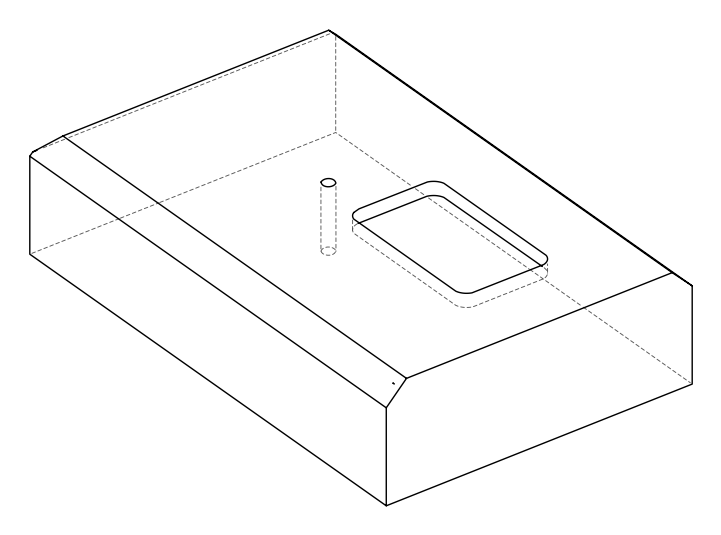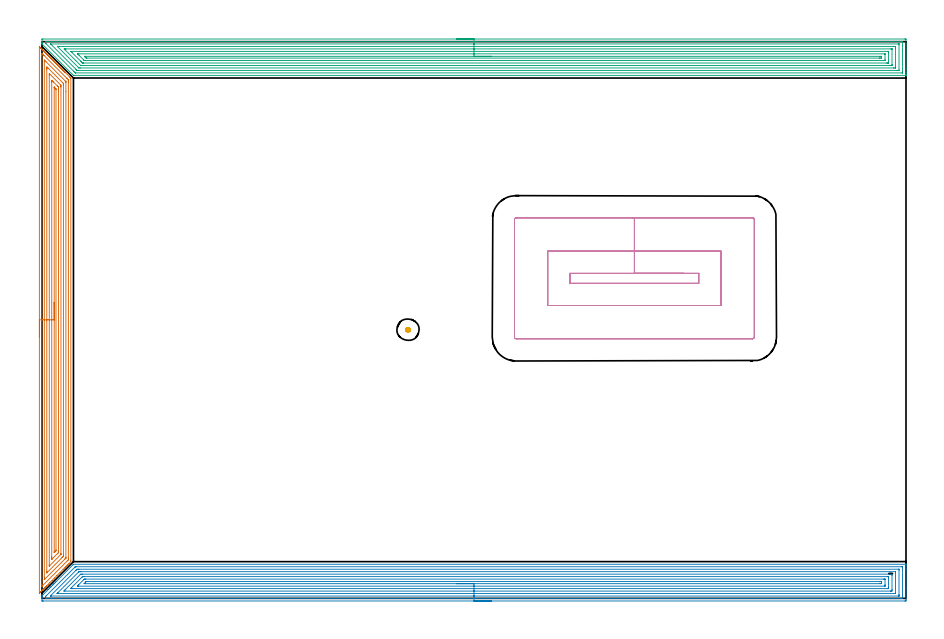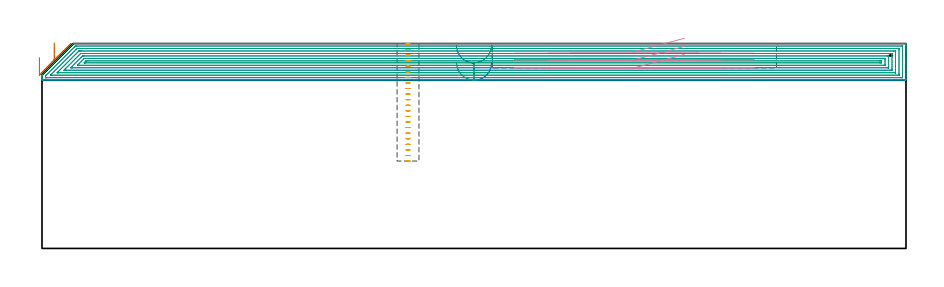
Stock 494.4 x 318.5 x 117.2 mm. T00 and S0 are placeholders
(PLAN: 5 operations, 2 tool changes, 86.2 min)
(1 AREA_MILL | FG_CHAMFER_SURFACE | UGT0205_001 | 16.78 min | 51379 mm3)
(2 AREA_MILL_1 | FG_CHAMFER_SURFACE_1 | UGT0205_001 | 31.44 min | 106675 mm3)
(3 AREA_MILL_2 | FG_CHAMFER_SURFACE_2 | UGT0205_001 | 31.41 min | 104621 mm3)
(4 MILL_RECTANGULAR_POCKET | POCKET_RECTANGULAR_STRAIGHT | UGT0201_109 | Follow Part, ap 6.35, ae 75% | 5.54 min | 211618 mm3)
(5 MILL_BLIND_HOLE_FROM_SOLID_MATERIAL | STEP1POCKET | NXT0201_010 | Spiral | 1.05 min | 8200 mm3)
(TOOL UGT0205_001 | Chamfer Mill 20 x 3 x 45 deg. | D20 FL50 Z2)
(TOOL UGT0201_109 | End Mill 25.4 mm | D25.4 FL25 Z2)
(TOOL NXT0201_010 | ENDMILL 10mm [2P460-1000-NA 1630] | D10 FL30 Z6)
(OP 1 AREA_MILL)
G17 G21 G94 G90
T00 M6
G54
G17 G0 G90 X-1.5 Y149.35 S1061 M3
G43 Z127.2 H0
Z109.2
G94 G1 Y149.388 Z108.328 F250.
Y149.502 Z107.463
Y149.691 Z106.612
Y149.953 Z105.78
Y150.287 Z104.974
Y150.69 Z104.2
Y151.159 Z103.464
Y151.69 Z102.772
Y152.279 Z102.129
Y152.922 Z101.54
Y153.614 Z101.008
Y154.35 Z100.54
Y155.124 Z100.137
Y155.93 Z99.803
Y156.762 Z99.541
Y157.614 Z99.352
Y158.479 Z99.238
Y159.35 Z99.2
Y315.466
X-1.497 Y315.689 Z99.201
X-1.496 Y315.69 Z99.202
X-1.488 Y315.689 Z99.21
X-1.094 Y315.294 Z99.605
X-0.944 Y315.146 Z99.752
X-0.893 Y315.094 Z99.806
X-0.7 Y314.901 Z99.999
X-0.648 Y314.85 Z100.049
X-0.596 Y314.796 Z100.103
X-0.405 Y314.606 Z100.294
X-0.352 Y314.553 Z100.345
X-0.298 Y314.499 Z100.401
X-0.11 Y314.31 Z100.589
X-0.056 Y314.257 Z100.641
X-0.001 Y314.201 Z100.698
X0.185 Y314.015 Z100.884
X0.241 Y313.961 Z100.937
X0.297 Y313.904 Z100.996
X0.48 Y313.72 Z101.179
X0.537 Y313.665 Z101.234
X0.594 Y313.606 Z101.293
X0.775 Y313.425 Z101.474
X0.833 Y313.368 Z101.53
X0.892 Y313.309 Z101.591
X1.07 Y313.13 Z101.769
X1.13 Y313.072 Z101.826
X1.189 Y313.011 Z101.888
X1.366 Y312.835 Z102.065
X1.426 Y312.776 Z102.123
X1.487 Y312.714 Z102.186
X1.661 Y312.54 Z102.36
X1.722 Y312.479 Z102.419
X1.784 Y312.416 Z102.483
X1.956 Y312.245 Z102.655
X2.018 Y312.183 Z102.715
X2.082 Y312.119 Z102.781
X2.251 Y311.95 Z102.95
X2.315 Y311.887 Z103.011
X2.379 Y311.821 Z103.078
X2.546 Y311.654 Z103.245
X2.611 Y311.591 Z103.308
X2.677 Y311.524 Z103.376
X2.841 Y311.359 Z103.54
X2.907 Y311.294 Z103.604
X2.974 Y311.226 Z103.673
X3.136 Y311.064 Z103.835
X3.204 Y310.998 Z103.9
X3.272 Y310.929 Z103.971
X3.431 Y310.769 Z104.13
X3.5 Y310.702 Z104.196
X3.569 Y310.631 Z104.268
X3.726 Y310.474 Z104.425
X3.796 Y310.405 Z104.493
X3.867 Y310.334 Z104.566
X4.022 Y310.179 Z104.721
X4.093 Y310.109 Z104.789
X4.164 Y310.036 Z104.863
X4.317 Y309.884 Z105.016
X4.389 Y309.813 Z105.085
X4.462 Y309.739 Z105.161
X4.612 Y309.589 Z105.311
X4.685 Y309.517 Z105.381
X4.759 Y309.441 Z105.458
X4.907 Y309.294 Z105.606
X4.981 Y309.22 Z105.678
X5.057 Y309.144 Z105.756
X5.202 Y308.998 Z105.901
X5.278 Y308.924 Z105.974
X5.354 Y308.846 Z106.053
X5.497 Y308.703 Z106.196
X5.574 Y308.628 Z106.27
X5.652 Y308.549 Z106.351
X5.792 Y308.408 Z106.491
X5.87 Y308.331 Z106.567
X5.949 Y308.251 Z106.648
X6.087 Y308.113 Z106.786
X6.167 Y308.035 Z106.863
X6.247 Y307.954 Z106.946
X6.382 Y307.818 Z107.082
X6.463 Y307.739 Z107.159
X6.544 Y307.656 Z107.243
X6.677 Y307.523 Z107.377
X6.759 Y307.442 Z107.455
X6.842 Y307.359 Z107.541
X6.973 Y307.228 Z107.672
X7.056 Y307.146 Z107.752
X7.139 Y307.061 Z107.838
X7.268 Y306.933 Z107.967
X7.352 Y306.85 Z108.048
X7.437 Y306.764 Z108.136
X7.563 Y306.638 Z108.262
X7.648 Y306.554 Z108.344
X7.734 Y306.466 Z108.433
X7.858 Y306.342 Z108.557
X7.944 Y306.257 Z108.641
X8.032 Y306.169 Z108.731
X8.153 Y306.047 Z108.852
X8.241 Y305.961 Z108.937
X8.329 Y305.871 Z109.028
X8.448 Y305.752 Z109.147
X8.537 Y305.665 Z109.233
X8.627 Y305.574 Z109.326
X8.743 Y305.457 Z109.443
X8.833 Y305.368 Z109.529
X8.924 Y305.276 Z109.623
X9.038 Y305.162 Z109.738
X9.13 Y305.072 Z109.826
X9.222 Y304.979 Z109.921
X9.333 Y304.867 Z110.033
X9.426 Y304.776 Z110.122
X9.519 Y304.681 Z110.219
X9.629 Y304.572 Z110.328
X9.722 Y304.48 Z110.418
X9.817 Y304.384 Z110.516
X9.924 Y304.277 Z110.623
X10.019 Y304.183 Z110.715
X10.114 Y304.086 Z110.814
X10.219 Y303.981 Z110.918
X10.315 Y303.887 Z111.011
X10.412 Y303.789 Z111.111
X10.514 Y303.686 Z111.213
X10.611 Y303.591 Z111.307
X10.709 Y303.491 Z111.409
X10.809 Y303.391 Z111.508
X10.907 Y303.294 Z111.603
X11.007 Y303.194 Z111.706
X11.104 Y303.096 Z111.804
X11.204 Y302.998 Z111.9
X11.304 Y302.896 Z112.004
X11.399 Y302.801 Z112.099
X11.5 Y302.702 Z112.196
X11.602 Y302.599 Z112.301
X11.694 Y302.506 Z112.394
X11.796 Y302.405 Z112.492
X11.899 Y302.301 Z112.599
X11.989 Y302.211 Z112.689
X12.093 Y302.109 Z112.789
X12.197 Y302.004 Z112.896
X12.285 Y301.916 Z112.984
X12.389 Y301.813 Z113.085
X12.494 Y301.706 Z113.194
X12.58 Y301.62 Z113.279
X12.685 Y301.517 Z113.381
X12.792 Y301.409 Z113.491
X12.875 Y301.325 Z113.574
X12.981 Y301.22 Z113.678
X13.089 Y301.111 Z113.789
X13.17 Y301.03 Z113.87
X13.278 Y300.924 Z113.974
X15.944 Y298.257 Z116.641
X16.065 Y298.136 Z116.763
X16.389 Y297.812 Z117.087
X16.409 Y297.791 Z117.106
X16.506 Y297.687 Z117.193
X16.5 Y297.25 Z117.2
Y21.448
X16.506 Y21.013 Z117.193
X16.409 Y20.908 Z117.106
X15.526 Y20.026 Z116.225
X15.173 Y19.672 Z115.87
X14.622 Y19.122 Z115.322
X14.281 Y18.779 Z114.977
X13.719 Y18.219 Z114.418
X13.388 Y17.887 Z114.084
X12.815 Y17.315 Z113.515
X12.093 Y16.592 Z112.792
X10.315 Y14.814 Z111.014
X8.537 Y13.037 Z109.236
X7.139 Y11.639 Z107.839
X5.801 Y10.3 Z106.5
X4.462 Y8.961 Z105.161
X3.569 Y8.069 Z104.268
X2.677 Y7.176 Z103.376
X2.611 Y7.109 Z103.308
X2.546 Y7.045 Z103.245
X2.379 Y6.879 Z103.078
X2.315 Y6.813 Z103.011
X2.251 Y6.75 Z102.95
X2.082 Y6.581 Z102.781
X2.018 Y6.517 Z102.715
X1.956 Y6.455 Z102.655
X1.784 Y6.284 Z102.483
X1.722 Y6.221 Z102.419
X1.661 Y6.16 Z102.36
X1.487 Y5.986 Z102.186
X1.426 Y5.924 Z102.122
X1.365 Y5.865 Z102.064
X1.189 Y5.689 Z101.888
X1.13 Y5.628 Z101.826
X1.07 Y5.57 Z101.769
X0.892 Y5.391 Z101.591
X0.833 Y5.332 Z101.53
X0.775 Y5.275 Z101.474
X0.594 Y5.094 Z101.293
X0.537 Y5.036 Z101.234
X0.48 Y4.98 Z101.179
X0.297 Y4.796 Z100.996
X0.241 Y4.739 Z100.937
X0.185 Y4.685 Z100.884
X-0.001 Y4.499 Z100.698
X-0.056 Y4.443 Z100.641
X-0.11 Y4.389 Z100.589
X-0.298 Y4.201 Z100.401
X-0.352 Y4.147 Z100.345
X-0.405 Y4.094 Z100.294
X-0.596 Y3.904 Z100.103
X-0.648 Y3.85 Z100.049
X-0.7 Y3.799 Z99.999
X-0.893 Y3.606 Z99.806
X-0.944 Y3.554 Z99.752
X-1.095 Y3.405 Z99.605
X-1.191 Y3.309 Z99.509
X-1.389 Y3.11 Z99.309
X-1.489 Y3.011 Z99.209
X-1.496 Y3.01 Z99.202
X-1.499 Y3.011 Z99.199
X-1.5 Y3.234 Z99.2
Y159.35
X-0.086 Z100.614
Y310.631
X-0.084 Y311.524 Z100.616
X-0.083 Y311.551 Z100.617
X-0.056 Y311.794 Z100.644
X0.223 Y311.524 Z100.923
X0.833 Y310.917 Z101.533
X1.119 Y310.631 Z101.819
X14.167 Y297.583 Z114.867
X14.505 Y297.243 Z115.205
X15.056 Y296.683 Z115.756
X15.083 Y296.351 Z115.783
X15.084 Y296.322 Z115.784
X15.086 Y295.458 Z115.786
Y23.242
X15.084 Y22.349 Z115.784
X15.083 Y22.321 Z115.783
X15.056 Y22.017 Z115.756
X14.779 Y21.734 Z115.479
X14.507 Y21.457 Z115.207
X0.226 Y7.176 Z100.926
X0.083 Y7.038 Z100.783
X-0.056 Y6.906 Z100.644
X-0.082 Y7.176 Z100.618
X-0.084 Y7.205 Z100.616
X-0.086 Y8.069 Z100.614
Y159.35
X1.328 Z102.028
X1.329 Y307.061 Z102.029
Y307.456
X1.333 Y307.954 Z102.033
X1.343 Z102.043
X1.722 Y307.578 Z102.422
X2.24 Y307.061 Z102.94
X13.278 Y296.022 Z113.978
X13.558 Y295.739 Z114.258
X13.627 Y295.666 Z114.327
X13.659 Y295.63 Z114.359
X13.664 Y295.589 Z114.364
X13.667 Y295.458 Z114.367
X13.67 Y295.064 Z114.37
X13.671 Y289.945 Z114.371
Y23.242
X13.669 Y23.143 Z114.369
X13.666 Y23.095 Z114.366
X13.663 Y23.075 Z114.363
X13.65 Y23.058 Z114.35
X13.558 Y22.961 Z114.258
X13.278 Y22.677 Z113.978
X13.114 Y22.513 Z113.814
X1.535 Y10.934 Z102.235
X1.346 Y10.746 Z102.046
X1.34 Z102.04
X1.335 Z102.035
X1.334 Y10.764 Z102.034
X1.33 Y11.141 Z102.03
X1.329 Y11.639 Z102.029
X1.328 Y12.034 Z102.028
Y159.35
X2.743 Z103.443
Y302.599
X2.744 Y303.358 Z103.444
X2.746 Y303.491 Z103.446
X2.757 Y304.082 Z103.457
X3.359 Y303.491 Z104.059
X3.5 Y303.351 Z104.2
X12.088 Y294.762 Z112.788
X12.185 Y294.661 Z112.885
X12.232 Y294.609 Z112.932
X12.25 Y294.586 Z112.95
X12.257 Y293.673 Z112.957
Y25.027
X12.253 Y24.271 Z112.953
X12.25 Y24.134 Z112.95
X11.886 Y23.747 Z112.586
X11.393 Y23.242 Z112.093
X2.851 Y14.701 Z103.551
X2.794 Y14.645 Z103.494
X2.754 Y14.61 Z103.454
X2.749 Y14.609 Z103.449
X2.747 Y14.613 Z103.447
X2.745 Y14.649 Z103.445
X2.743 Y15.077 Z103.443
Y15.209
Y159.35
X4.157 Z104.857
Y299.261
X4.158 Y299.921 Z104.858
X4.16 Y300.15 Z104.86
X4.163 Y300.214 Z104.863
X4.295 Y300.098 Z104.995
X4.389 Y300.011 Z105.089
X4.481 Y299.921 Z105.181
X10.611 Y293.79 Z111.311
X10.725 Y293.673 Z111.425
X10.836 Y293.552 Z111.536
X10.839 Y293.445 Z111.539
X10.842 Y292.781 Z111.542
X10.843 Y292.548 Z111.543
Y25.686
X10.841 Y25.357 Z111.541
X10.838 Y25.192 Z111.538
X10.836 Y25.155 Z111.536
X10.81 Y25.12 Z111.51
X10.727 Y25.027 Z111.427
X4.343 Y18.641 Z105.043
X4.251 Y18.552 Z104.951
X4.189 Y18.497 Z104.889
X4.161 Y18.475 Z104.861
Y18.481
X4.158 Y18.546 Z104.858
X4.157 Y18.779 Z104.857
Y19.012
Y159.35
X5.571 Z106.271
X5.572 Y295.458 Z106.272
X5.574 Y296.053 Z106.274
X5.578 Y296.351 Z106.278
X5.581 Y296.36 Z106.281
X5.597 Y296.351 Z106.297
X6.167 Y295.785 Z106.867
X6.494 Y295.458 Z107.194
X8.833 Y293.119 Z109.533
X9.171 Y292.781 Z109.871
X9.283 Y292.665 Z109.983
X9.372 Y292.57 Z110.072
X9.422 Y292.514 Z110.122
X9.423 Y292.481 Z110.123
X9.427 Y292.185 Z110.127
X9.428 Y291.888 Z110.128
X9.429 Y291.29 Z110.129
Y27.106
X9.428 Y26.812 Z110.128
X9.424 Y26.219 Z110.124
X9.422 Y26.182 Z110.122
X9.405 Y26.161 Z110.105
X9.354 Y26.106 Z110.054
X9.171 Y25.919 Z109.871
X5.884 Y22.633 Z106.584
X5.599 Y22.349 Z106.299
X5.592 Z106.292
X5.578 Z106.278
X5.577 Y22.394 Z106.277
X5.572 Y22.946 Z106.272
X5.571 Y23.242 Z106.271
Y23.84
Y159.35
X6.985 Z107.685
Y292.03
X6.986 Y292.171 Z107.686
X6.991 Y292.453 Z107.691
X6.994 Y292.502 Z107.694
X6.997 Y292.5 Z107.697
X7.018 Y292.483 Z107.718
X7.056 Y292.447 Z107.756
X7.613 Y291.888 Z108.313
X7.944 Y291.551 Z108.644
X8.007 Y291.483 Z108.707
X8.012 Y291.207 Z108.712
X8.014 Y291.066 Z108.714
Y27.634
X8.013 Y27.563 Z108.713
X8.009 Y27.423 Z108.709
X8. Y27.209 Z108.7
X7.944 Y27.148 Z108.644
X7.779 Y26.978 Z108.479
X7.615 Y26.812 Z108.315
X7.334 Y26.532 Z108.034
X7.056 Y26.255 Z107.756
X7.014 Y26.218 Z107.714
X6.998 Y26.204 Z107.698
X6.992 Y26.318 Z107.692
X6.987 Y26.6 Z107.687
X6.986 Y26.741 Z107.686
X6.985 Y159.35 Z107.685
Y160.222 Z107.723
Y161.087 Z107.837
Y161.938 Z108.026
Y162.77 Z108.288
Y163.576 Z108.622
Y164.35 Z109.025
Y165.086 Z109.494
Y165.778 Z110.025
Y166.421 Z110.614
Y167.011 Z111.257
Y167.542 Z111.949
Y168.01 Z112.685
Y168.413 Z113.459
Y168.747 Z114.265
Y169.009 Z115.097
Y169.198 Z115.949
Y169.312 Z116.814
Y169.35 Z117.685
G0 Z127.2
M5
M2
(OP 2 AREA_MILL_1)
G17 G21 G94 G90
T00 M6
G54
G17 G0 G90 X257.15 Y-1.5 S1061 M3
G43 Z127.2 H0
Z106.2
G94 G1 X257.112 Z105.328 F250.
X256.998 Z104.463
X256.809 Z103.612
X256.547 Z102.78
X256.213 Z101.974
X255.81 Z101.2
X255.341 Z100.464
X254.81 Z99.772
X254.221 Z99.129
X253.578 Z98.54
X252.886 Z98.008
X252.15 Z97.54
X251.376 Z97.137
X250.57 Z96.803
X249.738 Z96.541
X248.886 Z96.352
X248.022 Z96.238
X247.15 Z96.2
X0.616
X0.374 Y-1.498 Z96.202
X0.003 Y-1.491 Z96.205
X0. Y-1.43 Z96.267
Y-0.219 Z97.477
Y0.449 Z98.148
Y0.87 Z98.569
X0.01 Y1.503 Z99.201
X0.04 Y1.537 Z99.236
X0.17 Y1.67 Z99.369
X0.308 Y1.808 Z99.507
X3.423 Y4.923 Z102.623
X3.548 Y5.049 Z102.746
X3.594 Y5.095 Z102.793
X4.259 Y5.759 Z103.458
X4.426 Y5.927 Z103.624
X5.094 Y6.594 Z104.294
X5.303 Y6.805 Z104.501
X5.929 Y7.429 Z105.129
X5.976 Y7.476 Z105.175
X6.181 Y7.683 Z105.379
X6.764 Y8.264 Z105.964
X6.869 Y8.37 Z106.068
X7.059 Y8.561 Z106.257
X7.599 Y9.099 Z106.799
X7.937 Y9.439 Z107.135
X17.68 Y19.18 Z116.88
X17.977 Y19.476 Z117.174
X18.005 Y19.494 Z117.192
X18.035 Y19.5 Z117.2
X494.13
X494.29 Y19.498 Z117.189
X494.298 Y19.349 Z117.041
X494.3 Y19.193 Z116.893
Y18.887 Z116.586
Y18.219 Z115.914
Y17.007 Z114.704
Y16.463 Z114.157
Y5.624 Z103.321
Y-0.491 Z97.206
X494.295 Y-1.097 Z96.6
X494.29 Y-1.492 Z96.205
X494.09 Y-1.496 Z96.202
X493.683 Y-1.5 Z96.2
X247.15
Y-0.086 Z97.614
X2.403 Y-0.085 Z97.615
X2.266 Y-0.084 Z97.616
X2.047 Y-0.079 Z97.621
X2.009 Y-0.071 Z97.629
X2.005 Y-0.042 Z97.658
X2.002 Y-0.011 Z97.689
X2.001 Y0.177 Z97.877
X2.004 Y0.659 Z98.359
X2.009 Y1.047 Z98.747
X2.403 Y1.453 Z99.153
X2.445 Y1.495 Z99.195
X18.481 Y17.532 Z115.232
X18.831 Y17.876 Z115.576
X19.017 Y18.055 Z115.755
X19.048 Y18.079 Z115.779
X19.091 Y18.082 Z115.782
X19.185 Y18.084 Z115.784
X19.374 Y18.086 Z115.786
X19.51
X491.897 Y18.085 Z115.785
X492.034 Y18.084 Z115.784
X492.253 Y18.079 Z115.779
X492.291 Y18.071 Z115.771
X492.295 Y18.042 Z115.742
X492.298 Y18.011 Z115.711
X492.3 Y17.823 Z115.523
Y1.141 Z98.841
X492.297 Y0.659 Z98.359
X492.291 Y0.272 Z97.972
X492.266 Y-0.079 Z97.621
X491.897 Y-0.084 Z97.616
X491.761 Y-0.085 Z97.615
X247.15 Y-0.086 Z97.614
Y1.328 Z99.028
X5.294 Y1.329 Z99.029
X5.083 Y1.33 Z99.03
X4.871 Y1.333 Z99.033
X4.748 Y1.335 Z99.035
X4.868 Y1.464 Z99.164
X4.938 Y1.537 Z99.237
X19.374 Y15.975 Z113.675
X19.621 Y16.22 Z113.92
X19.868 Y16.463 Z114.163
X20.069 Y16.658 Z114.358
X20.268 Y16.665 Z114.365
X20.95 Y16.67 Z114.37
X21.161 Y16.671 Z114.371
X490.181
X490.238 Y16.67 Z114.37
X490.274 Y16.667 Z114.367
X490.288 Y16.665 Z114.365
X490.29 Y16.648 Z114.348
X490.297 Y16.463 Z114.163
X490.299 Y16.277 Z113.977
X490.3 Y2.229 Z99.929
X490.297 Y1.537 Z99.237
X490.293 Y1.357 Z99.057
X490.287 Y1.335 Z99.035
X490.269 Y1.333 Z99.033
X490.217 Y1.33 Z99.03
X490.111 Y1.329 Z99.029
X247.15 Y1.328 Z99.028
Y2.743 Z100.443
X9.549
X9.214 Y2.744 Z100.444
X8.736 Y2.748 Z100.448
X8.656 Y2.75 Z100.45
X8.646 Y2.786 Z100.486
X8.656 Y2.802 Z100.502
X8.901 Y3.052 Z100.752
X9.142 Y3.293 Z100.993
X20.856 Y15.007 Z112.707
X20.959 Y15.107 Z112.807
X21.043 Y15.187 Z112.887
X21.098 Y15.238 Z112.938
X21.161 Y15.25 Z112.95
X21.498 Y15.254 Z112.954
X22.054 Y15.257 Z112.957
X22.388
X488.162
X488.239 Y15.255 Z112.955
X488.274 Y15.253 Z112.953
X488.289 Y15.251 Z112.951
X488.291 Y15.233 Z112.933
X488.295 Y15.133 Z112.833
X488.3 Y14.731 Z112.431
Y3.293 Z100.993
X488.297 Y2.866 Z100.566
X488.293 Y2.76 Z100.46
X488.29 Y2.751 Z100.451
X488.282 Y2.749 Z100.449
X488.245 Y2.745 Z100.445
X488.177 Y2.743 Z100.443
X247.15
Y4.157 Z101.857
X13.122
X12.481 Y4.171 Z101.871
X12.795 Y4.492 Z102.192
X13.122 Y4.823 Z102.523
X22.054 Y13.755 Z111.455
X22.093 Y13.79 Z111.49
X22.139 Y13.829 Z111.529
X22.933 Y13.843 Z111.543
X22.947
X485.644
X486.29 Y13.829 Z111.529
X486.299 Y13.186 Z110.886
Y5.049 Z102.749
X486.297 Y4.408 Z102.108
X486.29 Y4.171 Z101.871
X485.659 Y4.157 Z101.857
X485.644
X247.15
Y5.571 Z103.271
X17.588
X17.056 Y5.572 Z103.272
X16.695 Y5.575 Z103.275
X16.351 Y5.578 Z103.278
X16.695 Y5.947 Z103.647
X22.947 Y12.2 Z109.9
X23.103 Y12.35 Z110.05
X23.161 Y12.403 Z110.103
X23.185 Y12.422 Z110.122
X23.214 Y12.423 Z110.123
X23.48 Y12.427 Z110.127
X23.841 Y12.429 Z110.129
X24.372
X483.858 Y12.428 Z110.128
X484.22 Y12.426 Z110.126
X484.267 Y12.424 Z110.124
X484.287 Y12.423 Z110.123
X484.29 Y12.41 Z110.11
X484.295 Y12.334 Z110.034
X484.299 Y12.218 Z109.918
Y5.927 Z103.627
X484.296 Y5.71 Z103.41
X484.292 Y5.602 Z103.302
X484.29 Y5.58 Z103.28
X484.27 Y5.577 Z103.277
X484.217 Y5.574 Z103.274
X483.858 Y5.572 Z103.272
X247.15 Y5.571 Z103.271
Y6.985 Z104.685
X20.977 Y6.986 Z104.686
X20.439 Y6.99 Z104.69
X20.268 Y6.992 Z104.692
X20.254 Y7.045 Z104.745
X20.268 Y7.066 Z104.766
X20.577 Y7.379 Z105.079
X20.88 Y7.683 Z105.383
X23.841 Y10.643 Z108.343
X24.123 Y10.918 Z108.618
X24.211 Y11.002 Z108.702
X24.379 Y11.008 Z108.708
X24.734 Y11.013 Z108.713
X24.918 Y11.014 Z108.714
X481.362 Y11.015 Z108.715
X482.071 Y11.012 Z108.712
X482.261 Y11.009 Z108.709
X482.292 Y11.005 Z108.705
X482.294 Y10.998 Z108.698
X482.298 Y10.972 Z108.672
X482.3 Y7.683 Z105.383
X482.299 Y7.459 Z105.159
X482.295 Y7.234 Z104.934
X482.29 Y7.084 Z104.784
X482.284 Y6.992 Z104.692
X482.248 Y6.99 Z104.69
X482.071 Y6.987 Z104.687
X481.888 Y6.986 Z104.686
X247.15 Y6.985 Z104.685
Y8.399 Z106.099
X24.734 Y8.4 Z106.1
X24.57 Y8.402 Z106.102
X24.241 Y8.407 Z106.107
X24.071 Y8.413 Z106.113
X24.126 Y8.473 Z106.173
X24.21 Y8.561 Z106.261
X24.911 Y9.265 Z106.965
X25.087 Y9.439 Z107.139
X25.196 Y9.544 Z107.244
X25.238 Y9.58 Z107.28
X25.256 Y9.593 Z107.293
X25.299 Y9.595 Z107.295
X25.464 Y9.599 Z107.299
X25.627 Y9.6 Z107.3
X26.356 Y9.601 Z107.301
X479.392 Y9.6 Z107.3
X480.125 Y9.596 Z107.296
X480.285 Y9.593 Z107.293
X480.298 Y9.439 Z107.139
X480.299 Y9.425 Z107.125
Y8.561 Z106.261
Y8.547 Z106.247
X480.285 Y8.407 Z106.107
X479.555 Y8.401 Z106.101
X479.392 Y8.4 Z106.1
X247.15 Y8.399 Z106.099
X246.278 Z106.138
X245.413 Z106.251
X244.562 Z106.44
X243.73 Z106.703
X242.924 Z107.036
X242.15 Z107.439
X241.414 Z107.908
X240.722 Z108.439
X240.079 Z109.028
X239.49 Z109.672
X238.958 Z110.364
X238.49 Z111.099
X238.087 Z111.873
X237.753 Z112.679
X237.491 Z113.511
X237.302 Z114.363
X237.188 Z115.228
X237.15 Z116.099
G0 Z127.2
M5
M2
(OP 3 AREA_MILL_2)
G17 G21 G94 G90
T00 M6
G54
G17 G0 G90 X237.15 Y320. S1061 M3
G43 Z127.2 H0
Z106.4
G94 G1 X237.188 Z105.528 F250.
X237.302 Z104.664
X237.491 Z103.812
X237.753 Z102.98
X238.087 Z102.174
X238.49 Z101.4
X238.958 Z100.664
X239.49 Z99.972
X240.079 Z99.329
X240.722 Z98.74
X241.414 Z98.208
X242.15 Z97.74
X242.924 Z97.337
X243.73 Z97.003
X244.562 Z96.741
X245.414 Z96.552
X246.278 Z96.438
X247.15 Z96.4
X493.684
X493.985 Y319.997 Z96.401
X494.29 Y319.992 Z96.406
X494.3 Y319.683 Z96.714
Y303.083 Z113.312
Y300.685 Z115.711
Y300.006 Z116.393
Y299.651 Z116.749
Y299.256 Z117.135
Y299.22 Z117.171
X494.292 Y299.203 Z117.188
X494.131 Y299.2 Z117.2
X18.481
X18. Y299.207 Z117.193
X17.966 Y299.233 Z117.166
X0.17 Y317.03 Z99.369
X0.026 Y317.178 Z99.221
X0.01 Y317.198 Z99.201
X0. Y317.517 Z98.882
Y317.837 Z98.562
Y318.516 Z97.879
Y319.746 Z96.651
X0.002 Y319.991 Z96.405
X0.467 Y320. Z96.4
X247.15
Y318.586 Z97.814
X491.897 Y318.585 Z97.815
X491.967 Y318.584 Z97.816
X492.107 Y318.579 Z97.821
X492.29 Y318.567 Z97.833
X492.292 Y318.516 Z97.884
X492.299 Y318.115 Z98.285
X492.3 Y313.31 Z103.09
Y301.174 Z115.226
X492.296 Y300.685 Z115.715
X492.293 Y300.635 Z115.765
X492.291 Y300.627 Z115.773
X492.27 Y300.621 Z115.779
X492.178 Y300.618 Z115.782
X492.038 Y300.615 Z115.785
X19.304
X19.163 Y300.618 Z115.782
X19.071 Y300.621 Z115.779
X19.034 Y300.627 Z115.773
X19.021 Y300.637 Z115.763
X18.968 Y300.685 Z115.715
X18.481 Y301.168 Z115.232
X18.073 Y301.576 Z114.824
X2.403 Y317.248 Z99.152
X2.034 Y317.624 Z98.776
X2.01 Y317.651 Z98.749
X2.006 Y317.675 Z98.725
X2.003 Y317.725 Z98.675
X2.001 Y317.825 Z98.575
X2. Y318.026 Z98.374
X2.004 Y318.516 Z97.884
X2.007 Y318.565 Z97.835
X2.009 Y318.573 Z97.827
X2.03 Y318.579 Z97.821
X2.122 Y318.582 Z97.818
X2.262 Y318.585 Z97.815
X247.15 Y318.586 Z97.814
Y317.172 Z99.228
X490.111 Y317.171 Z99.229
X490.257 Y317.17 Z99.23
X490.281 Y317.168 Z99.232
X490.287 Y317.166 Z99.234
X490.29 Y317.148 Z99.252
X490.296 Y317.048 Z99.352
X490.299 Y316.922 Z99.478
X490.3 Y316.732 Z99.668
X490.299 Y302.28 Z114.12
X490.293 Y302.09 Z114.31
X490.29 Y302.04 Z114.36
X490.273 Y302.035 Z114.365
X490.22 Y302.033 Z114.367
X490.111 Y302.03 Z114.37
X489.657 Y302.029 Z114.371
X489.217
X20.707
X20.268 Y302.032 Z114.368
X20.122 Y302.035 Z114.365
X20.074 Y302.037 Z114.363
X20.034 Y302.073 Z114.327
X19.952 Y302.151 Z114.249
X19.632 Y302.468 Z113.932
X19.374 Y302.725 Z113.675
X5.083 Y317.017 Z99.383
X4.988 Y317.113 Z99.287
X4.943 Y317.161 Z99.239
X4.938 Y317.169 Z99.231
X4.939
X4.952 Y317.17 Z99.23
X5.083 Y317.171 Z99.229
X247.15 Y317.172 Z99.228
Y315.757 Z100.643
X487.515
X488.25 Y315.751 Z100.649
X488.287
X488.291 Y315.708 Z100.692
X488.295 Y315.603 Z100.797
X488.298 Y315.393 Z101.007
X488.3 Y314.973 Z101.427
Y304.275 Z112.125
X488.298 Y303.817 Z112.583
X488.295 Y303.6 Z112.8
X488.29 Y303.492 Z112.908
X488.285 Y303.449 Z112.951
X488.235 Y303.448 Z112.952
X487.431 Y303.443 Z112.957
X487.347
X21.97
X21.161 Y303.449 Z112.951
X21.112 Y303.45 Z112.95
X21.059 Y303.499 Z112.901
X20.948 Y303.605 Z112.795
X20.73 Y303.82 Z112.58
X8.96 Y315.59 Z100.81
X8.864 Y315.689 Z100.711
X8.82 Y315.739 Z100.661
X8.811 Y315.752 Z100.648
X9.633 Y315.757 Z100.643
X247.15
Y314.343 Z102.057
X485.644
X486.256 Y314.339 Z102.061
X486.282 Y314.337 Z102.063
X486.29 Y314.332 Z102.068
X486.296 Y314.299 Z102.101
X486.299 Y314.058 Z102.342
X486.3 Y305.38 Z111.02
X486.299 Y305.142 Z111.258
X486.296 Y304.979 Z111.421
X486.292 Y304.897 Z111.503
X486.288 Y304.864 Z111.536
X486.216 Y304.862 Z111.538
X485.929 Y304.858 Z111.542
X485.644 Y304.857 Z111.543
X485.037
X22.34
X22.197 Y304.859 Z111.541
X22.162 Y304.861 Z111.539
X22.149 Y304.863 Z111.537
X22.126 Y304.881 Z111.519
X22.054 Y304.946 Z111.454
X19.329 Y307.669 Z108.731
X13.122 Y313.877 Z102.523
X12.944 Y314.058 Z102.342
X12.768 Y314.243 Z102.157
X12.682 Y314.337 Z102.063
X12.741 Y314.339 Z102.061
X12.838 Y314.342 Z102.058
X13.122 Y314.343 Z102.057
X13.729
X247.15
Y312.929 Z103.471
X483.858 Y312.928 Z103.472
X484.097 Y312.927 Z103.473
X484.229 Y312.924 Z103.476
X484.287 Y312.922 Z103.478
X484.29 Y312.889 Z103.511
X484.298 Y312.727 Z103.673
X484.299 Y312.275 Z104.125
X484.3 Y311.834 Z104.566
Y306.925 Z109.475
X484.298 Y306.486 Z109.914
X484.293 Y306.337 Z110.063
X484.29 Y306.288 Z110.112
X484.265 Y306.278 Z110.122
X484.185 Y306.276 Z110.124
X483.858 Y306.273 Z110.127
X483.62 Y306.271 Z110.129
X482.965
X23.841 Y306.272 Z110.128
X23.602
X23.276 Y306.276 Z110.124
X23.198 Y306.278 Z110.122
X23.097 Y306.362 Z110.038
X22.947 Y306.504 Z109.896
X22.523 Y306.925 Z109.475
X22.054 Y307.393 Z109.007
X17.173 Y312.275 Z104.125
X16.695 Y312.755 Z103.645
X16.563 Y312.894 Z103.506
X16.54 Y312.919 Z103.481
X16.575 Y312.922 Z103.478
X16.695 Y312.925 Z103.475
X16.934 Y312.928 Z103.472
X21.409 Y312.929 Z103.471
X247.15
Y311.515 Z104.885
X481.94 Y311.514 Z104.886
X482.071 Y311.513 Z104.887
X482.203 Y311.511 Z104.889
X482.282 Y311.508 Z104.892
X482.29 Y311.458 Z104.942
X482.294 Y311.383 Z105.017
X482.299 Y311.156 Z105.244
X482.3 Y308.481 Z107.919
X482.296 Y307.817 Z108.583
X482.293 Y307.704 Z108.696
X482.29 Y307.694 Z108.706
X482.28 Y307.691 Z108.709
X482.247 Y307.688 Z108.712
X482.203 Y307.686 Z108.714
X24.734
X24.602 Y307.688 Z108.712
X24.339 Y307.692 Z108.708
X24.208 Y307.701 Z108.699
X24.167 Y307.738 Z108.662
X24.083 Y307.817 Z108.583
X23.841 Y308.057 Z108.343
X21.161 Y310.736 Z105.664
X20.516 Y311.383 Z105.017
X20.427 Y311.478 Z104.922
X20.404 Y311.504 Z104.896
Y311.508 Z104.892
X20.458 Y311.51 Z104.89
X20.634 Y311.513 Z104.887
X20.897 Y311.514 Z104.886
X21.029 Y311.515 Z104.885
X247.15
Y310.1 Z106.3
X479.392
X479.786 Y310.098 Z106.302
X480.285 Y310.093 Z106.307
X480.299 Y309.6 Z106.8
X480.3 Y309.585 Z106.815
X480.285 Y309.107 Z107.293
X479.89 Y309.102 Z107.298
X479.392 Y309.1 Z107.3
X479.
X25.627
X25.46 Y309.102 Z107.298
X25.327 Y309.107 Z107.293
X25.247 Y309.112 Z107.288
X24.734 Y309.613 Z106.787
X24.312 Y310.037 Z106.363
X24.262 Y310.09 Z106.31
X24.259 Y310.097 Z106.303
X24.261 Y310.098 Z106.302
X24.281 Y310.1 Z106.3
X247.15
X248.022 Z106.338
X248.886 Z106.451
X249.738 Z106.64
X250.57 Z106.903
X251.376 Z107.236
X252.15 Z107.639
X252.886 Z108.108
X253.578 Z108.639
X254.221 Z109.228
X254.81 Z109.872
X255.342 Z110.564
X255.81 Z111.3
X256.213 Z112.073
X256.547 Z112.879
X256.809 Z113.711
X256.998 Z114.563
X257.112 Z115.428
X257.15 Z116.3
G0 Z127.2
M5
M2
(OP 4 MILL_RECTANGULAR_POCKET)
G17 G21 G94 G90
T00 M6
G54
G17 G0 G90 X367.388 Y185.95 S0 M3
G43 Z127.2 H0
Z120.2
G94 G1 X338.9 Z112.567 F250.
X302.05 F500.
Y180.25
X375.75
Y185.95
X338.9
Y198.65
X289.35
Y167.55
X388.45
Y198.65
X338.9
Y217.7
X271.3
G3 X270.3 Y216.7 R1.
G1 Y149.5
G3 X271.3 Y148.5 R1.
G1 X406.5
G3 X407.5 Y149.5 R1.
G1 Y216.7
G3 X406.5 Y217.7 R1.
G1 X338.9
X337.9
G0 X367.388 Y185.95 Z115.567
G1 X338.9 Z107.933 F250.
X302.05 F500.
Y180.25
X375.75
Y185.95
X338.9
Y198.65
X289.35
Y167.55
X388.45
Y198.65
X338.9
Y217.7
X271.3
G3 X270.3 Y216.7 R1.
G1 Y149.5
G3 X271.3 Y148.5 R1.
G1 X406.5
G3 X407.5 Y149.5 R1.
G1 Y216.7
G3 X406.5 Y217.7 R1.
G1 X338.9
X337.9
G0 X367.388 Y185.95 Z110.933
G1 X338.9 Z103.3 F250.
X302.05 F500.
Y180.25
X375.75
Y185.95
X338.9
Y198.65
X289.35
Y167.55
X388.45
Y198.65
X338.9
Y217.7
X271.3
G3 X270.3 Y216.7 R1.
G1 Y149.5
G3 X271.3 Y148.5 R1.
G1 X406.5
G3 X407.5 Y149.5 R1.
G1 Y216.7
G3 X406.5 Y217.7 R1.
G1 X338.9
X337.9
G0 Z127.2
M5
M2
(OP 5 MILL_BLIND_HOLE_FROM_SOLID_MATERIAL)
G17 G21 G94 G90
T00 M6
G54
G17 G0 G90 X209.4 Y153.7 S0 M3
G43 Z127.2 H1
Z117.009
G94 G3 X210.025 Y154.325 R0.625 F250.
X209.4 Y154.95 R0.625
X208.15 Y153.7 R1.25
X209.4 Y154.95 R-1.25
X208.775 Y154.325 R0.625
X209.4 Y153.7 R0.625
G0 Z113.818
G3 X210.025 Y154.325 R0.625
X209.4 Y154.95 R0.625
X208.15 Y153.7 R1.25
X209.4 Y154.95 R-1.25
X208.775 Y154.325 R0.625
X209.4 Y153.7 R0.625
G0 Z110.627
G3 X210.025 Y154.325 R0.625
X209.4 Y154.95 R0.625
X208.15 Y153.7 R1.25
X209.4 Y154.95 R-1.25
X208.775 Y154.325 R0.625
X209.4 Y153.7 R0.625
G0 Z107.436
G3 X210.025 Y154.325 R0.625
X209.4 Y154.95 R0.625
X208.15 Y153.7 R1.25
X209.4 Y154.95 R-1.25
X208.775 Y154.325 R0.625
X209.4 Y153.7 R0.625
G0 Z104.245
G3 X210.025 Y154.325 R0.625
X209.4 Y154.95 R0.625
X208.15 Y153.7 R1.25
X209.4 Y154.95 R-1.25
X208.775 Y154.325 R0.625
X209.4 Y153.7 R0.625
G0 Z101.055
G3 X210.025 Y154.325 R0.625
X209.4 Y154.95 R0.625
X208.15 Y153.7 R1.25
X209.4 Y154.95 R-1.25
X208.775 Y154.325 R0.625
X209.4 Y153.7 R0.625
G0 Z97.864
G3 X210.025 Y154.325 R0.625
X209.4 Y154.95 R0.625
X208.15 Y153.7 R1.25
X209.4 Y154.95 R-1.25
X208.775 Y154.325 R0.625
X209.4 Y153.7 R0.625
G0 Z94.673
G3 X210.025 Y154.325 R0.625
X209.4 Y154.95 R0.625
X208.15 Y153.7 R1.25
X209.4 Y154.95 R-1.25
X208.775 Y154.325 R0.625
X209.4 Y153.7 R0.625
G0 Z91.482
G3 X210.025 Y154.325 R0.625
X209.4 Y154.95 R0.625
X208.15 Y153.7 R1.25
X209.4 Y154.95 R-1.25
X208.775 Y154.325 R0.625
X209.4 Y153.7 R0.625
G0 Z88.291
G3 X210.025 Y154.325 R0.625
X209.4 Y154.95 R0.625
X208.15 Y153.7 R1.25
X209.4 Y154.95 R-1.25
X208.775 Y154.325 R0.625
X209.4 Y153.7 R0.625
G0 Z85.1
G3 X210.025 Y154.325 R0.625
X209.4 Y154.95 R0.625
X208.15 Y153.7 R1.25
X209.4 Y154.95 R-1.25
X208.775 Y154.325 R0.625
X209.4 Y153.7 R0.625
G0 Z81.909
G3 X210.025 Y154.325 R0.625
X209.4 Y154.95 R0.625
X208.15 Y153.7 R1.25
X209.4 Y154.95 R-1.25
X208.775 Y154.325 R0.625
X209.4 Y153.7 R0.625
G0 Z78.718
G3 X210.025 Y154.325 R0.625
X209.4 Y154.95 R0.625
X208.15 Y153.7 R1.25
X209.4 Y154.95 R-1.25
X208.775 Y154.325 R0.625
X209.4 Y153.7 R0.625
G0 Z75.527
G3 X210.025 Y154.325 R0.625
X209.4 Y154.95 R0.625
X208.15 Y153.7 R1.25
X209.4 Y154.95 R-1.25
X208.775 Y154.325 R0.625
X209.4 Y153.7 R0.625
G0 Z72.336
G3 X210.025 Y154.325 R0.625
X209.4 Y154.95 R0.625
X208.15 Y153.7 R1.25
X209.4 Y154.95 R-1.25
X208.775 Y154.325 R0.625
X209.4 Y153.7 R0.625
G0 Z69.145
G3 X210.025 Y154.325 R0.625
X209.4 Y154.95 R0.625
X208.15 Y153.7 R1.25
X209.4 Y154.95 R-1.25
X208.775 Y154.325 R0.625
X209.4 Y153.7 R0.625
G0 Z65.955
G3 X210.025 Y154.325 R0.625
X209.4 Y154.95 R0.625
X208.15 Y153.7 R1.25
X209.4 Y154.95 R-1.25
X208.775 Y154.325 R0.625
X209.4 Y153.7 R0.625
G0 Z62.764
G3 X210.025 Y154.325 R0.625
X209.4 Y154.95 R0.625
X208.15 Y153.7 R1.25
X209.4 Y154.95 R-1.25
X208.775 Y154.325 R0.625
X209.4 Y153.7 R0.625
G0 Z59.573
G3 X210.025 Y154.325 R0.625
X209.4 Y154.95 R0.625
X208.15 Y153.7 R1.25
X209.4 Y154.95 R-1.25
X208.775 Y154.325 R0.625
X209.4 Y153.7 R0.625
G0 Z56.382
G3 X210.025 Y154.325 R0.625
X209.4 Y154.95 R0.625
X208.15 Y153.7 R1.25
X209.4 Y154.95 R-1.25
X208.775 Y154.325 R0.625
X209.4 Y153.7 R0.625
G0 Z53.191
G3 X210.025 Y154.325 R0.625
X209.4 Y154.95 R0.625
X208.15 Y153.7 R1.25
X209.4 Y154.95 R-1.25
X208.775 Y154.325 R0.625
X209.4 Y153.7 R0.625
G0 Z50.
G3 X210.025 Y154.325 R0.625
X209.4 Y154.95 R0.625
X208.15 Y153.7 R1.25
X209.4 Y154.95 R-1.25
X208.775 Y154.325 R0.625
X209.4 Y153.7 R0.625
G0 Z127.2
M5
M2
